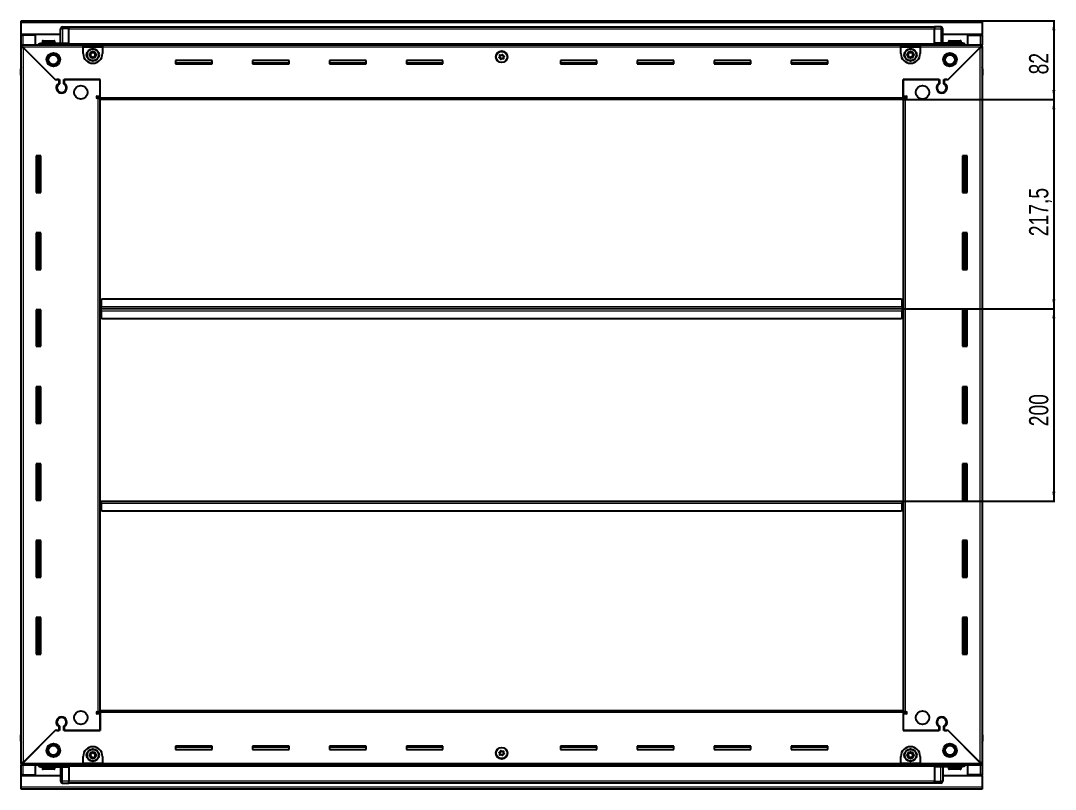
# Model space of a CAD drawing. Header units: millimetres. Extents: x 1415 to 5590, y -988 to 1732.
# Drawn here: x 4515 to 5590, y 777 to 1576 of the extents above; entities that cross this region are included whole.
import ezdxf

# ---------------------------------------------------------------- set-up
doc = ezdxf.new("R2010")
doc.units = ezdxf.units.MM
doc.layers.add('FORMAT', color=7, linetype='Continuous')
doc.styles.add('SLDTEXTSTYLE0', font='TXT', dxfattribs={"width": 0.75})
doc.dimstyles.new('SLDDIMSTYLE0', dxfattribs={"dimtxt": 20, "dimasz": 10, "dimexe": 0, "dimexo": 0.0625, "dimgap": 5, "dimtad": 2, "dimdec": 1, "dimrnd": 1e-09, "dimzin": 12, "dimdsep": 46, "dimtxsty": 'SLDTEXTSTYLE0', "dimsah": 1, "dimcen": 0.09, "dimadec": 0, "dimazin": 3, "dimtfac": 1, "dimtofl": 0, "dimtmove": 0, "dimatfit": 3, "dimfxl": 0, "dimfrac": 2, "dimtolj": 1, "dimtzin": 12, "dimarcsym": 0})

# ---------------------------------------------------------------- blocks, each defined once
blk = doc.blocks.new('_D_6')
at = {"layer": 'FORMAT'}
for p, q in [((5514.1, 1575.8), (5589.6, 1575.8)), ((5588.6, 1575.8), (5588.6, 1493.8)), ((5432.1, 1493.8), (5589.6, 1493.8))]:
    blk.add_line(p, q, dxfattribs=at)
for points in [[(5588.6, 1575.8), (5587.1, 1565.8), (5590.2, 1565.8)], [(5588.6, 1493.8), (5590.2, 1503.8), (5587.1, 1503.8)]]:
    blk.add_solid(points, dxfattribs=at)
at = {"layer": 'FORMAT', "insert": (5562.9, 1520), "char_height": 20, "attachment_point": 1, "rotation": 90, "style": 'SLDTEXTSTYLE0'}
blk.add_mtext('82', dxfattribs=at)
blk = doc.blocks.new('_D_7')
at = {"layer": 'FORMAT'}
for p, q in [((5431.1, 1276.3), (5589.6, 1276.3)), ((5588.6, 1276.3), (5588.6, 1076.3)), ((5431.1, 1076.3), (5589.6, 1076.3))]:
    blk.add_line(p, q, dxfattribs=at)
for points in [[(5588.6, 1276.3), (5587.1, 1266.3), (5590.2, 1266.3)], [(5588.6, 1076.3), (5590.2, 1086.3), (5587.1, 1086.3)]]:
    blk.add_solid(points, dxfattribs=at)
at = {"layer": 'FORMAT', "insert": (5562.9, 1154.2), "char_height": 20, "attachment_point": 1, "rotation": 90, "style": 'SLDTEXTSTYLE0'}
blk.add_mtext('200', dxfattribs=at)
blk = doc.blocks.new('_D_8')
at = {"layer": 'FORMAT'}
for p, q in [((5432.1, 1493.8), (5589.6, 1493.8)), ((5588.6, 1493.8), (5588.6, 1276.3)), ((5431.1, 1276.3), (5589.6, 1276.3))]:
    blk.add_line(p, q, dxfattribs=at)
for points in [[(5588.6, 1493.8), (5587.1, 1483.8), (5590.2, 1483.8)], [(5588.6, 1276.3), (5590.2, 1286.3), (5587.1, 1286.3)]]:
    blk.add_solid(points, dxfattribs=at)
at = {"layer": 'FORMAT', "insert": (5562.9, 1351.8), "char_height": 20, "attachment_point": 1, "rotation": 90, "style": 'SLDTEXTSTYLE0'}
blk.add_mtext('217,5', dxfattribs=at)

msp = doc.modelspace()

# ---------------------------------------------------------------- linework, layer by layer
at = {"color": 7, "linetype": 'Continuous', "lineweight": 25}
for p, q in [((4515.14, 1575.82), (5514.14, 1575.82)), ((4515.14, 1573.72), (4515.14, 1575.82)), ((4515.14, 1561.32), (4515.14, 1573.72)), ((5514.14, 1575.82), (5514.14, 1573.72)), ((5514.14, 1573.72), (5514.14, 1561.32)), ((4556.14, 1561.32), (4515.14, 1561.32)), ((4515.14, 1560.82), (4515.14, 1561.32)), ((4515.14, 1560.82), (4517.24, 1560.82)), ((4515.14, 1550.57), (4515.14, 1560.82)), ((4516.64, 1560.82), (4516.64, 1561.32)), ((4530.14, 1560.82), (4517.24, 1560.82)), ((4530.14, 1550.57), (4530.14, 1560.82)), ((4556.14, 1552.32), (4556.14, 1567.32)), ((4556.82, 1568.82), (4556.82, 1568.82)), ((4558.14, 1569.32), (4564.64, 1569.32)), ((4558.14, 1569.32), (4564.64, 1569.32)), ((4564.64, 1569.32), (4564.64, 1569.32)), ((4564.64, 1569.32), (4564.64, 1569.32)), ((4564.64, 1569.32), (4564.64, 1567.32)), ((5464.64, 1569.17), (4564.64, 1569.17)), ((4564.64, 1552.32), (4564.64, 1567.32)), ((5464.64, 1569.32), (5464.64, 1569.32)), ((5471.14, 1569.32), (5464.64, 1569.32)), ((5471.14, 1569.32), (5464.64, 1569.32)), ((5464.64, 1569.32), (5464.64, 1567.32)), ((5464.64, 1552.32), (5464.64, 1567.32)), ((5473.14, 1567.32), (5473.14, 1567.32)), ((5473.14, 1552.32), (5473.14, 1567.32)), ((5514.14, 1561.32), (5473.14, 1561.32)), ((5499.14, 1550.57), (5499.14, 1560.82)), ((5499.14, 1560.82), (5512.04, 1560.82)), ((5512.04, 1560.82), (5514.14, 1560.82)), ((5512.64, 1560.82), (5512.64, 1561.32)), ((5514.14, 1560.82), (5514.14, 1561.32)), ((5514.14, 1560.82), (5514.14, 1550.57)), ((4515.14, 1549.07), (4515.14, 1550.57)), ((4515.14, 1550.57), (4516.14, 1550.57)), ((4515.14, 1548.57), (4515.14, 1549.07)), ((4515.14, 1549.07), (4516.14, 1549.07)), ((4516.14, 1550.57), (4579.64, 1550.57)), ((4516.14, 1549.07), (4516.14, 1550.57)), ((4535.64, 1552.32), (4564.64, 1552.32)), ((4537.14, 1554.22), (4537.14, 1552.32)), ((4537.94, 1555.02), (4549.34, 1555.02)), ((4550.14, 1552.32), (4550.14, 1554.22)), ((4564.56, 1550.57), (4564.64, 1552.29)), ((4564.64, 1552.32), (4564.64, 1551.82)), ((4564.64, 1551.17), (5464.64, 1551.17)), ((4579.64, 1548.47), (4579.64, 1550.57)), ((4579.64, 1550.57), (4599.64, 1550.57)), ((4579.64, 1549.07), (4599.64, 1549.07)), ((4599.64, 1550.57), (5429.64, 1550.57)), ((4599.64, 1550.57), (4599.64, 1548.47)), ((5429.64, 1548.47), (5429.64, 1550.57)), ((5429.64, 1550.57), (5449.64, 1550.57)), ((5429.64, 1549.07), (5449.64, 1549.07)), ((5449.64, 1550.57), (5449.64, 1548.47)), ((5449.64, 1550.57), (5513.14, 1550.57)), ((5493.64, 1552.32), (5464.64, 1552.32)), ((5464.64, 1552.32), (5464.64, 1551.82)), ((5464.64, 1552.29), (5464.71, 1550.57)), ((5479.14, 1554.22), (5479.14, 1552.32)), ((5479.94, 1555.02), (5491.34, 1555.02)), ((5492.14, 1552.32), (5492.14, 1554.22)), ((5513.14, 1549.07), (5513.14, 1550.57)), ((5513.14, 1550.57), (5514.14, 1550.57)), ((5513.14, 1549.07), (5514.14, 1549.07)), ((5514.14, 1549.07), (5514.14, 1550.57)), ((5514.14, 1549.07), (5514.14, 1548.57)), ((4515.14, 804.07), (4515.14, 1548.57)), ((4516.64, 1548.57), (4515.14, 1548.57)), ((4516.74, 1548.47), (4550.64, 1514.57)), ((4551.34, 1513.87), (4517.24, 1547.97)), ((4579.64, 1541.57), (4579.64, 1548.47)), ((4599.64, 1548.47), (4599.64, 1541.57)), ((5429.64, 1541.57), (5429.64, 1548.47)), ((5449.64, 1548.47), (5449.64, 1541.57)), ((5512.04, 1547.97), (5477.94, 1513.87)), ((5478.64, 1514.57), (5512.54, 1548.47)), ((5512.64, 1548.57), (5514.14, 1548.57)), ((5514.14, 1548.57), (5514.14, 804.07)), ((4713.64, 1534.32), (4675.64, 1534.32)), ((4675.64, 1534.32), (4675.64, 1530.82)), ((4713.64, 1531.57), (4675.64, 1531.57)), ((4675.64, 1530.82), (4713.64, 1530.82)), ((4713.64, 1530.82), (4713.64, 1534.32)), ((4793.64, 1534.32), (4755.64, 1534.32)), ((4755.64, 1534.32), (4755.64, 1530.82)), ((4793.64, 1531.57), (4755.64, 1531.57)), ((4755.64, 1530.82), (4793.64, 1530.82)), ((4793.64, 1530.82), (4793.64, 1534.32)), ((4873.64, 1534.32), (4835.64, 1534.32)), ((4835.64, 1534.32), (4835.64, 1530.82)), ((4873.64, 1531.57), (4835.64, 1531.57)), ((4835.64, 1530.82), (4873.64, 1530.82)), ((4873.64, 1530.82), (4873.64, 1534.32)), ((4953.64, 1534.32), (4915.64, 1534.32)), ((4915.64, 1534.32), (4915.64, 1530.82)), ((4953.64, 1531.57), (4915.64, 1531.57)), ((4915.64, 1530.82), (4953.64, 1530.82)), ((4953.64, 1530.82), (4953.64, 1534.32)), ((5113.64, 1534.32), (5075.64, 1534.32)), ((5075.64, 1534.32), (5075.64, 1530.82)), ((5113.64, 1531.57), (5075.64, 1531.57)), ((5075.64, 1530.82), (5113.64, 1530.82)), ((5113.64, 1530.82), (5113.64, 1534.32)), ((5193.64, 1534.32), (5155.64, 1534.32)), ((5155.64, 1534.32), (5155.64, 1530.82)), ((5193.64, 1531.57), (5155.64, 1531.57)), ((5155.64, 1530.82), (5193.64, 1530.82)), ((5193.64, 1530.82), (5193.64, 1534.32)), ((5273.64, 1534.32), (5235.64, 1534.32)), ((5235.64, 1534.32), (5235.64, 1530.82)), ((5273.64, 1531.57), (5235.64, 1531.57)), ((5235.64, 1530.82), (5273.64, 1530.82)), ((5273.64, 1530.82), (5273.64, 1534.32)), ((5353.64, 1534.32), (5315.64, 1534.32)), ((5315.64, 1534.32), (5315.64, 1530.82)), ((5353.64, 1531.57), (5315.64, 1531.57)), ((5315.64, 1530.82), (5353.64, 1530.82)), ((5353.64, 1530.82), (5353.64, 1534.32)), ((4514.64, 1525.82), (4514.64, 1519.32)), ((4514.64, 1519.32), (4514.64, 1525.82)), ((4514.64, 1519.32), (4514.64, 1519.32)), ((4515.14, 1519.32), (4514.64, 1519.32)), ((4514.79, 1519.32), (4514.79, 833.32)), ((5514.14, 1527.15), (5514.14, 1527.15)), ((5514.14, 1519.32), (5514.64, 1519.32)), ((5514.49, 833.32), (5514.49, 1519.32)), ((5514.64, 1525.82), (5514.64, 1519.32)), ((5514.64, 1519.32), (5514.64, 1525.82)), ((5514.64, 1519.32), (5514.64, 1519.32)), ((5514.64, 1519.32), (5514.64, 1519.32)), ((4550.64, 1514.57), (4554.84, 1514.57)), ((4552.04, 1514.57), (4551.34, 1513.87)), ((4554.14, 1514.57), (4552.04, 1514.57)), ((4554.14, 1514.57), (4554.14, 1510.68)), ((4554.84, 1514.57), (4554.84, 1510.29)), ((4559.44, 1514.57), (4597.14, 1514.57)), ((4559.44, 1510.29), (4559.44, 1514.57)), ((4560.14, 1510.68), (4560.14, 1514.57)), ((4597.14, 1514.57), (4560.14, 1514.57)), ((4597.14, 1497.32), (4597.14, 1514.57)), ((4597.14, 1495.92), (4597.14, 1514.57)), ((5432.14, 1514.57), (5432.14, 1497.32)), ((5469.14, 1514.57), (5432.14, 1514.57)), ((5432.14, 1514.57), (5469.84, 1514.57)), ((5432.14, 1495.92), (5432.14, 1514.57)), ((5469.14, 1514.57), (5469.14, 1510.68)), ((5469.84, 1514.57), (5469.84, 1510.29)), ((5474.44, 1514.57), (5478.64, 1514.57)), ((5474.44, 1510.29), (5474.44, 1514.57)), ((5477.24, 1514.57), (5475.14, 1514.57)), ((5475.14, 1510.68), (5475.14, 1514.57)), ((5477.94, 1513.87), (5477.24, 1514.57)), ((4555.14, 1501.71), (4555.14, 1500.95)), ((4594.29, 1497.32), (4597.14, 1497.32)), ((4595.04, 1495.32), (4594.29, 1495.32)), ((4595.04, 1495.32), (4597.14, 1495.32)), ((4597.14, 1496.32), (4595.14, 1496.32)), ((4595.14, 1496.32), (4595.14, 1495.32)), ((4597.14, 1493.82), (4597.14, 1495.92)), ((5432.14, 1497.32), (5434.99, 1497.32)), ((5434.14, 1496.32), (5432.14, 1496.32)), ((5432.14, 1495.92), (5432.14, 1493.82)), ((5432.14, 1495.32), (5434.24, 1495.32)), ((5434.14, 1495.32), (5434.14, 1496.32)), ((5434.99, 1495.32), (5434.24, 1495.32)), ((5474.14, 1501.71), (5474.14, 1500.95)), ((4597.14, 858.82), (4597.14, 1493.82)), ((5432.14, 1493.82), (4597.14, 1493.82)), ((5432.14, 1493.82), (5432.14, 858.82)), ((4535.64, 1435.32), (4530.64, 1435.32)), ((4530.64, 1435.32), (4530.64, 1397.32)), ((4532.79, 1397.32), (4532.79, 1435.32)), ((4534.58, 1397.32), (4534.58, 1435.32)), ((4534.62, 1397.32), (4534.62, 1435.32)), ((4535.64, 1397.32), (4535.64, 1435.32)), ((5493.64, 1435.32), (5493.64, 1397.32)), ((5498.64, 1435.32), (5493.64, 1435.32)), ((5494.66, 1435.32), (5494.66, 1397.32)), ((5494.7, 1435.32), (5494.7, 1397.32)), ((5496.49, 1435.32), (5496.49, 1397.32)), ((5498.64, 1397.32), (5498.64, 1435.32)), ((4530.64, 1397.32), (4535.64, 1397.32)), ((5493.64, 1397.32), (5498.64, 1397.32)), ((4535.64, 1355.32), (4530.64, 1355.32)), ((4530.64, 1355.32), (4530.64, 1317.32)), ((4532.79, 1317.32), (4532.79, 1355.32)), ((4534.58, 1317.32), (4534.58, 1355.32)), ((4534.62, 1317.32), (4534.62, 1355.32)), ((4535.64, 1317.32), (4535.64, 1355.32)), ((5493.64, 1355.32), (5493.64, 1317.32)), ((5498.64, 1355.32), (5493.64, 1355.32)), ((5494.66, 1355.32), (5494.66, 1317.32)), ((5494.7, 1355.32), (5494.7, 1317.32)), ((5496.49, 1355.32), (5496.49, 1317.32)), ((5498.64, 1317.32), (5498.64, 1355.32)), ((4530.64, 1317.32), (4535.64, 1317.32)), ((5493.64, 1317.32), (5498.64, 1317.32)), ((4599.14, 1286.32), (4598.14, 1285.32)), ((4598.14, 1285.32), (4598.14, 1278.42)), ((5430.14, 1286.32), (4599.14, 1286.32)), ((5431.14, 1285.32), (5430.14, 1286.32)), ((5431.14, 1278.42), (5431.14, 1285.32)), ((4535.64, 1275.32), (4530.64, 1275.32)), ((4530.64, 1275.32), (4530.64, 1237.32)), ((4532.79, 1237.32), (4532.79, 1275.32)), ((4534.58, 1237.32), (4534.58, 1275.32)), ((4534.62, 1237.32), (4534.62, 1275.32)), ((4535.64, 1237.32), (4535.64, 1275.32)), ((4597.89, 1276.32), (4597.14, 1276.32)), ((4598.14, 1279.17), (4597.89, 1279.17)), ((4597.89, 1279.17), (4597.89, 1276.32)), ((4597.89, 1276.32), (4597.89, 1273.47)), ((4597.89, 1273.47), (4598.14, 1273.47)), ((4598.14, 1276.32), (4598.14, 1278.42)), ((5431.14, 1276.32), (4598.14, 1276.32)), ((4598.14, 1274.22), (4598.14, 1276.32)), ((4598.14, 1274.22), (4598.14, 1267.32)), ((5431.39, 1279.17), (5431.14, 1279.17)), ((5431.14, 1278.42), (5431.14, 1276.32)), ((5431.14, 1276.32), (5431.14, 1274.22)), ((5431.14, 1267.32), (5431.14, 1274.22)), ((5431.14, 1273.47), (5431.39, 1273.47)), ((5431.39, 1276.32), (5431.39, 1279.17)), ((5432.14, 1276.32), (5431.39, 1276.32)), ((5431.39, 1273.47), (5431.39, 1276.32)), ((5493.64, 1275.32), (5493.64, 1237.32)), ((5498.64, 1275.32), (5493.64, 1275.32)), ((5494.66, 1275.32), (5494.66, 1237.32)), ((5494.7, 1275.32), (5494.7, 1237.32)), ((5496.49, 1275.32), (5496.49, 1237.32)), ((5498.64, 1237.32), (5498.64, 1275.32)), ((4598.14, 1267.32), (4599.14, 1266.32)), ((4599.14, 1266.32), (5430.14, 1266.32)), ((5430.14, 1266.32), (5431.14, 1267.32)), ((4530.64, 1237.32), (4535.64, 1237.32)), ((5493.64, 1237.32), (5498.64, 1237.32)), ((4535.64, 1195.32), (4530.64, 1195.32)), ((4530.64, 1195.32), (4530.64, 1157.32)), ((4532.79, 1157.32), (4532.79, 1195.32)), ((4534.58, 1157.32), (4534.58, 1195.32)), ((4534.62, 1157.32), (4534.62, 1195.32)), ((4535.64, 1157.32), (4535.64, 1195.32)), ((5493.64, 1195.32), (5493.64, 1157.32)), ((5498.64, 1195.32), (5493.64, 1195.32)), ((5494.66, 1195.32), (5494.66, 1157.32)), ((5494.7, 1195.32), (5494.7, 1157.32)), ((5496.49, 1195.32), (5496.49, 1157.32)), ((5498.64, 1157.32), (5498.64, 1195.32)), ((4530.64, 1157.32), (4535.64, 1157.32)), ((5493.64, 1157.32), (5498.64, 1157.32)), ((4535.64, 1115.32), (4530.64, 1115.32)), ((4530.64, 1115.32), (4530.64, 1077.32)), ((4532.79, 1077.32), (4532.79, 1115.32)), ((4534.58, 1077.32), (4534.58, 1115.32)), ((4534.62, 1077.32), (4534.62, 1115.32)), ((4535.64, 1077.32), (4535.64, 1115.32)), ((5493.64, 1115.32), (5493.64, 1077.32)), ((5498.64, 1115.32), (5493.64, 1115.32)), ((5494.66, 1115.32), (5494.66, 1077.32)), ((5494.7, 1115.32), (5494.7, 1077.32)), ((5496.49, 1115.32), (5496.49, 1077.32)), ((5498.64, 1077.32), (5498.64, 1115.32)), ((4530.64, 1077.32), (4535.64, 1077.32)), ((4597.14, 1076.32), (4597.89, 1076.32)), ((4597.89, 1076.32), (4597.89, 1073.47)), ((4598.14, 1074.22), (4598.14, 1076.32)), ((4598.14, 1076.32), (5431.14, 1076.32)), ((5431.14, 1076.32), (5431.14, 1074.22)), ((5431.39, 1073.47), (5431.39, 1076.32)), ((5431.39, 1076.32), (5432.14, 1076.32)), ((5493.64, 1077.32), (5498.64, 1077.32)), ((4597.89, 1073.47), (4598.14, 1073.47)), ((4598.14, 1074.22), (4598.14, 1067.32)), ((4598.14, 1067.32), (4599.14, 1066.32)), ((4599.14, 1066.32), (5430.14, 1066.32)), ((5430.14, 1066.32), (5431.14, 1067.32)), ((5431.14, 1067.32), (5431.14, 1074.22)), ((5431.14, 1073.47), (5431.39, 1073.47)), ((4535.64, 1035.32), (4530.64, 1035.32)), ((4530.64, 1035.32), (4530.64, 997.32)), ((4532.79, 997.32), (4532.79, 1035.32)), ((4534.58, 997.32), (4534.58, 1035.32)), ((4534.62, 997.32), (4534.62, 1035.32)), ((4535.64, 997.32), (4535.64, 1035.32)), ((5493.64, 1035.32), (5493.64, 997.32)), ((5498.64, 1035.32), (5493.64, 1035.32)), ((5494.66, 1035.32), (5494.66, 997.32)), ((5494.7, 1035.32), (5494.7, 997.32)), ((5496.49, 1035.32), (5496.49, 997.32)), ((5498.64, 997.32), (5498.64, 1035.32)), ((4530.64, 997.32), (4535.64, 997.32)), ((5493.64, 997.32), (5498.64, 997.32)), ((4535.64, 955.32), (4530.64, 955.32)), ((4530.64, 955.32), (4530.64, 917.32)), ((4532.79, 917.32), (4532.79, 955.32)), ((4534.58, 917.32), (4534.58, 955.32)), ((4534.62, 917.32), (4534.62, 955.32)), ((4535.64, 917.32), (4535.64, 955.32)), ((5493.64, 955.32), (5493.64, 917.32)), ((5498.64, 955.32), (5493.64, 955.32)), ((5494.66, 955.32), (5494.66, 917.32)), ((5494.7, 955.32), (5494.7, 917.32)), ((5496.49, 955.32), (5496.49, 917.32)), ((5498.64, 917.32), (5498.64, 955.32)), ((4530.64, 917.32), (4535.64, 917.32)), ((5493.64, 917.32), (5498.64, 917.32)), ((4555.14, 851.7), (4555.14, 850.94)), ((4594.29, 857.32), (4595.04, 857.32)), ((4597.14, 855.32), (4594.29, 855.32)), ((4597.14, 857.32), (4595.04, 857.32)), ((4595.14, 857.32), (4595.14, 856.32)), ((4595.14, 856.32), (4597.14, 856.32)), ((4597.14, 856.72), (4597.14, 858.82)), ((4597.14, 858.82), (5432.14, 858.82)), ((4597.14, 856.72), (4597.14, 838.07)), ((4597.14, 838.07), (4597.14, 855.32)), ((5432.14, 858.82), (5432.14, 856.72)), ((5434.24, 857.32), (5432.14, 857.32)), ((5432.14, 856.72), (5432.14, 838.07)), ((5432.14, 856.32), (5434.14, 856.32)), ((5432.14, 855.32), (5432.14, 838.07)), ((5434.99, 855.32), (5432.14, 855.32)), ((5434.14, 856.32), (5434.14, 857.32)), ((5434.24, 857.32), (5434.99, 857.32)), ((5474.14, 851.7), (5474.14, 850.94)), ((4554.14, 841.96), (4554.14, 838.07)), ((4554.84, 842.36), (4554.84, 838.07)), ((4559.44, 838.07), (4559.44, 842.36)), ((4560.14, 838.07), (4560.14, 841.96)), ((5469.14, 841.96), (5469.14, 838.07)), ((5469.84, 842.36), (5469.84, 838.07)), ((5474.44, 838.07), (5474.44, 842.36)), ((5475.14, 838.07), (5475.14, 841.96)), ((4514.64, 826.82), (4514.64, 833.32)), ((4514.64, 833.32), (4514.64, 833.32)), ((4514.64, 833.32), (4514.64, 833.32)), ((4514.64, 833.32), (4514.64, 826.82)), ((4515.14, 833.32), (4514.64, 833.32)), ((4550.64, 838.07), (4516.74, 804.17)), ((4517.24, 804.67), (4551.34, 838.77)), ((4554.84, 838.07), (4550.64, 838.07)), ((4551.34, 838.77), (4552.04, 838.07)), ((4552.04, 838.07), (4554.14, 838.07)), ((4597.14, 838.07), (4559.44, 838.07)), ((4560.14, 838.07), (4597.14, 838.07)), ((5432.14, 838.07), (5469.14, 838.07)), ((5469.84, 838.07), (5432.14, 838.07)), ((5478.64, 838.07), (5474.44, 838.07)), ((5475.14, 838.07), (5477.24, 838.07)), ((5477.24, 838.07), (5477.94, 838.77)), ((5477.94, 838.77), (5512.04, 804.67)), ((5512.54, 804.17), (5478.64, 838.07)), ((5514.14, 833.32), (5514.64, 833.32)), ((5514.64, 833.32), (5514.64, 833.32)), ((5514.64, 826.82), (5514.64, 833.32)), ((5514.64, 833.32), (5514.64, 826.82)), ((4515.14, 825.5), (4515.14, 825.5)), ((4713.64, 821.82), (4675.64, 821.82)), ((4675.64, 821.82), (4675.64, 818.32)), ((4675.64, 821.07), (4713.64, 821.07)), ((4675.64, 818.32), (4713.64, 818.32)), ((4713.64, 818.32), (4713.64, 821.82)), ((4793.64, 821.82), (4755.64, 821.82)), ((4755.64, 821.82), (4755.64, 818.32)), ((4755.64, 821.07), (4793.64, 821.07)), ((4755.64, 818.32), (4793.64, 818.32)), ((4793.64, 818.32), (4793.64, 821.82)), ((4873.64, 821.82), (4835.64, 821.82)), ((4835.64, 821.82), (4835.64, 818.32)), ((4835.64, 821.07), (4873.64, 821.07)), ((4835.64, 818.32), (4873.64, 818.32)), ((4873.64, 818.32), (4873.64, 821.82)), ((4953.64, 821.82), (4915.64, 821.82)), ((4915.64, 821.82), (4915.64, 818.32)), ((4915.64, 821.07), (4953.64, 821.07)), ((4915.64, 818.32), (4953.64, 818.32)), ((4953.64, 818.32), (4953.64, 821.82)), ((5113.64, 821.82), (5075.64, 821.82)), ((5075.64, 821.82), (5075.64, 818.32)), ((5075.64, 821.07), (5113.64, 821.07)), ((5075.64, 818.32), (5113.64, 818.32)), ((5113.64, 818.32), (5113.64, 821.82)), ((5193.64, 821.82), (5155.64, 821.82)), ((5155.64, 821.82), (5155.64, 818.32)), ((5155.64, 821.07), (5193.64, 821.07)), ((5155.64, 818.32), (5193.64, 818.32)), ((5193.64, 818.32), (5193.64, 821.82)), ((5273.64, 821.82), (5235.64, 821.82)), ((5235.64, 821.82), (5235.64, 818.32)), ((5235.64, 821.07), (5273.64, 821.07)), ((5235.64, 818.32), (5273.64, 818.32)), ((5273.64, 818.32), (5273.64, 821.82)), ((5353.64, 821.82), (5315.64, 821.82)), ((5315.64, 821.82), (5315.64, 818.32)), ((5315.64, 821.07), (5353.64, 821.07)), ((5315.64, 818.32), (5353.64, 818.32)), ((5353.64, 818.32), (5353.64, 821.82)), ((4579.64, 804.17), (4579.64, 811.07)), ((4599.64, 811.07), (4599.64, 804.17)), ((5429.64, 804.17), (5429.64, 811.07)), ((5449.64, 811.07), (5449.64, 804.17)), ((4515.14, 803.57), (4515.14, 804.07)), ((4516.64, 804.07), (4515.14, 804.07)), ((4515.14, 803.57), (4515.14, 802.07)), ((4516.14, 803.57), (4515.14, 803.57)), ((4515.14, 791.82), (4515.14, 802.07)), ((4516.14, 802.07), (4515.14, 802.07)), ((4516.14, 803.57), (4516.14, 802.07)), ((4579.64, 802.07), (4516.14, 802.07)), ((4530.14, 791.82), (4530.14, 802.07)), ((4535.64, 800.32), (4564.64, 800.32)), ((4537.14, 800.32), (4537.14, 798.42)), ((4541.71, 797.62), (4537.94, 797.62)), ((4549.34, 797.62), (4541.71, 797.62)), ((4550.14, 798.42), (4550.14, 800.32)), ((4556.14, 800.32), (4556.14, 785.32)), ((4564.64, 800.36), (4564.56, 802.07)), ((5464.64, 801.47), (4564.64, 801.47)), ((4564.64, 800.32), (4564.64, 800.82)), ((4564.64, 800.32), (4564.64, 785.32)), ((4579.64, 802.07), (4579.64, 804.17)), ((4599.64, 803.57), (4579.64, 803.57)), ((4599.64, 802.07), (4579.64, 802.07)), ((4599.64, 804.17), (4599.64, 802.07)), ((5429.64, 802.07), (4599.64, 802.07)), ((5429.64, 802.07), (5429.64, 804.17)), ((5449.64, 803.57), (5429.64, 803.57)), ((5449.64, 802.07), (5429.64, 802.07)), ((5449.64, 804.17), (5449.64, 802.07)), ((5513.14, 802.07), (5449.64, 802.07)), ((5464.71, 802.07), (5464.64, 800.36)), ((5464.64, 800.32), (5464.64, 800.82)), ((5493.64, 800.32), (5464.64, 800.32)), ((5464.64, 800.32), (5464.64, 785.32)), ((5473.14, 800.32), (5473.14, 785.32)), ((5479.14, 800.32), (5479.14, 798.42)), ((5486.93, 797.62), (5479.94, 797.62)), ((5491.34, 797.62), (5486.93, 797.62)), ((5492.14, 798.42), (5492.14, 800.32)), ((5499.14, 791.82), (5499.14, 802.07)), ((5512.64, 804.07), (5514.14, 804.07)), ((5513.14, 803.57), (5513.14, 802.07)), ((5514.14, 803.57), (5513.14, 803.57)), ((5514.14, 802.07), (5513.14, 802.07)), ((5514.14, 804.07), (5514.14, 803.57)), ((5514.14, 803.57), (5514.14, 802.07)), ((5514.14, 802.07), (5514.14, 791.82)), ((4517.24, 791.82), (4515.14, 791.82)), ((4515.14, 791.32), (4515.14, 791.82)), ((4515.14, 791.32), (4556.14, 791.32)), ((4515.14, 778.92), (4515.14, 791.32)), ((4516.64, 791.32), (4516.64, 791.82)), ((4517.24, 791.82), (4530.14, 791.82)), ((4556.14, 785.32), (4556.14, 785.32)), ((4564.64, 783.32), (4564.64, 785.32)), ((5464.64, 783.32), (5464.64, 785.32)), ((5473.14, 791.32), (5514.14, 791.32)), ((5512.04, 791.82), (5499.14, 791.82)), ((5514.14, 791.82), (5512.04, 791.82)), ((5512.64, 791.32), (5512.64, 791.82)), ((5514.14, 791.32), (5514.14, 791.82)), ((5514.14, 791.32), (5514.14, 778.92)), ((4515.14, 776.82), (4515.14, 778.92)), ((5514.14, 776.82), (4515.14, 776.82)), ((4558.14, 783.32), (4564.64, 783.32)), ((4558.14, 783.32), (4564.64, 783.32)), ((4564.64, 783.47), (5464.64, 783.47)), ((4564.64, 783.32), (4564.64, 783.32)), ((5464.64, 783.32), (5464.64, 783.32)), ((5471.14, 783.32), (5464.64, 783.32)), ((5464.64, 783.32), (5464.64, 783.32)), ((5471.14, 783.32), (5464.64, 783.32)), ((5472.46, 783.82), (5472.46, 783.82)), ((5514.14, 778.92), (5514.14, 776.82))]:
    msp.add_line(p, q, dxfattribs=at)
at = {"color": 8, "linetype": 'Continuous', "lineweight": 18}
for p, q in [((5514.14, 1573.72), (4515.14, 1573.72)), ((4517.24, 1560.82), (4517.24, 1561.32)), ((4517.24, 1550.57), (4517.24, 1560.82)), ((4556.14, 1567.32), (4558.14, 1567.32)), ((4558.14, 1569.32), (4558.14, 1567.32)), ((4558.14, 1567.32), (4558.14, 1552.32)), ((4564.64, 1567.32), (4558.14, 1567.32)), ((5464.64, 1567.17), (4564.64, 1567.17)), ((5464.64, 1567.32), (5471.14, 1567.32)), ((5471.14, 1569.32), (5471.14, 1567.32)), ((5473.14, 1567.32), (5471.14, 1567.32)), ((5471.14, 1567.32), (5471.14, 1552.32)), ((5512.04, 1561.32), (5512.04, 1560.82)), ((5512.04, 1560.82), (5512.04, 1550.57)), ((4537.14, 1554.22), (4550.14, 1554.22)), ((5464.64, 1551.82), (4564.64, 1551.82)), ((5464.64, 1550.59), (4564.64, 1550.59)), ((5479.14, 1554.22), (5492.14, 1554.22)), ((4579.64, 1548.47), (4516.74, 1548.47)), ((4517.24, 1547.97), (4517.24, 804.67)), ((4579.64, 1548.47), (4599.64, 1548.47)), ((5429.64, 1548.47), (4599.64, 1548.47)), ((5429.64, 1548.47), (5449.64, 1548.47)), ((5512.54, 1548.47), (5449.64, 1548.47)), ((5512.04, 804.67), (5512.04, 1547.97)), ((4515.14, 1525.82), (4514.64, 1525.82)), ((5514.14, 1525.82), (5514.64, 1525.82)), ((4595.04, 857.32), (4595.04, 1495.32)), ((4597.14, 1495.92), (5432.14, 1495.92)), ((5434.24, 1495.32), (5434.24, 857.32)), ((4532.14, 1435.32), (4532.14, 1397.32)), ((4533.37, 1435.32), (4533.37, 1397.32)), ((5495.9, 1397.32), (5495.9, 1435.32)), ((5497.14, 1397.32), (5497.14, 1435.32)), ((4532.14, 1355.32), (4532.14, 1317.32)), ((4533.37, 1355.32), (4533.37, 1317.32)), ((5495.9, 1317.32), (5495.9, 1355.32)), ((5497.14, 1317.32), (5497.14, 1355.32)), ((4532.14, 1275.32), (4532.14, 1237.32)), ((4533.37, 1275.32), (4533.37, 1237.32)), ((5431.14, 1278.42), (4598.14, 1278.42)), ((4598.14, 1274.22), (5431.14, 1274.22)), ((5495.9, 1237.32), (5495.9, 1275.32)), ((5497.14, 1237.32), (5497.14, 1275.32)), ((4532.14, 1195.32), (4532.14, 1157.32)), ((4533.37, 1195.32), (4533.37, 1157.32)), ((5495.9, 1157.32), (5495.9, 1195.32)), ((5497.14, 1157.32), (5497.14, 1195.32)), ((4532.14, 1115.32), (4532.14, 1077.32)), ((4533.37, 1115.32), (4533.37, 1077.32)), ((5495.9, 1077.32), (5495.9, 1115.32)), ((5497.14, 1077.32), (5497.14, 1115.32)), ((4598.14, 1074.22), (5431.14, 1074.22)), ((4532.14, 1035.32), (4532.14, 997.32)), ((4533.37, 1035.32), (4533.37, 997.32)), ((5495.9, 997.32), (5495.9, 1035.32)), ((5497.14, 997.32), (5497.14, 1035.32)), ((4532.14, 955.32), (4532.14, 917.32)), ((4533.37, 955.32), (4533.37, 917.32)), ((5495.9, 917.32), (5495.9, 955.32)), ((5497.14, 917.32), (5497.14, 955.32)), ((5432.14, 856.72), (4597.14, 856.72)), ((4515.14, 826.82), (4514.64, 826.82)), ((5514.14, 826.82), (5514.64, 826.82)), ((4516.74, 804.17), (4579.64, 804.17)), ((4517.24, 791.82), (4517.24, 802.07)), ((4541.44, 798.42), (4537.14, 798.42)), ((4550.14, 798.42), (4541.44, 798.42)), ((4558.14, 785.32), (4558.14, 800.32)), ((4564.64, 802.06), (5464.64, 802.06)), ((4564.64, 800.82), (5464.64, 800.82)), ((4599.64, 804.17), (4579.64, 804.17)), ((4599.64, 804.17), (5429.64, 804.17)), ((5449.64, 804.17), (5429.64, 804.17)), ((5449.64, 804.17), (5512.54, 804.17)), ((5471.14, 785.32), (5471.14, 800.32)), ((5487.11, 798.42), (5479.14, 798.42)), ((5492.14, 798.42), (5487.11, 798.42)), ((5512.04, 802.07), (5512.04, 791.82)), ((4517.24, 791.32), (4517.24, 791.82)), ((4556.14, 785.32), (4558.14, 785.32)), ((4558.14, 783.32), (4558.14, 785.32)), ((4564.64, 785.32), (4558.14, 785.32)), ((4564.64, 785.47), (5464.64, 785.47)), ((5464.64, 785.32), (5471.14, 785.32)), ((5473.14, 785.32), (5471.14, 785.32)), ((5471.14, 783.32), (5471.14, 785.32)), ((5512.04, 791.82), (5512.04, 791.32)), ((5514.14, 778.92), (4515.14, 778.92))]:
    msp.add_line(p, q, dxfattribs=at)
at = {"color": 7, "linetype": 'Continuous', "lineweight": 25}
for centre, radius in [((4548.64, 1535.32), 7), ((4548.64, 1535.32), 6.03), ((4548.64, 1535.32), 5.1), ((4589.64, 1540.32), 6.5), ((4589.64, 1540.32), 3.46), ((5014.64, 1538.32), 6), ((5014.64, 1538.17), 5.79), ((5014.64, 1538.17), 1.85), ((5439.64, 1540.32), 6.5), ((5439.64, 1540.32), 3.46), ((5480.64, 1535.32), 7), ((5480.64, 1535.32), 6.03), ((5480.64, 1535.32), 5.1), ((4577.14, 1501.32), 7), ((5452.14, 1501.32), 7), ((4577.14, 851.32), 7), ((5452.14, 851.32), 7), ((4548.64, 817.32), 7), ((4548.64, 817.32), 6.03), ((4548.64, 817.32), 5.1), ((4589.64, 812.32), 6.5), ((5014.64, 814.32), 6), ((5014.64, 814.47), 5.78), ((5439.64, 812.32), 6.5), ((5480.64, 817.32), 7), ((5480.64, 817.32), 6.03), ((5480.64, 817.32), 5.1), ((4589.64, 812.32), 3.46), ((5014.64, 814.47), 1.85), ((5439.64, 812.32), 3.46)]:
    msp.add_circle(centre, radius, dxfattribs=at)
at = {"color": 8, "linetype": 'Continuous', "lineweight": 18}
for centre in [(4589.64, 1540.32), (5439.64, 1540.32), (4589.64, 812.32), (5439.64, 812.32)]:
    msp.add_circle(centre, 5.7, dxfattribs=at)
at = {"color": 7, "linetype": 'Continuous', "lineweight": 25}
for centre, radius, start, end in [((4558.14, 1567.32), 2, 90, 180), ((5471.14, 1567.32), 2, 0, 90), ((5471.14, 1567.32), 2, 0, 90), ((4537.94, 1554.22), 0.8, 90, 180), ((4549.34, 1554.22), 0.8, 0, 90), ((4555.94, 1552.52), 0.2, 270, 0), ((5473.34, 1552.52), 0.2, 180, 270), ((5479.94, 1554.22), 0.8, 90, 180), ((5491.34, 1554.22), 0.8, 0, 90), ((4589.64, 1541.57), 10, 180, 270), ((4589.64, 1540.32), 2.5, 134.01559, 194.01559), ((4589.64, 1540.32), 2.5, 194.01559, 254.01559), ((4589.64, 1540.32), 2.5, 74.01559, 134.01559), ((4589.64, 1540.32), 2.5, 254.01559, 314.01559), ((4589.64, 1541.57), 10, 270, 0), ((4589.64, 1540.32), 2.5, 14.01559, 74.01559), ((4589.64, 1540.32), 2.5, 314.01559, 14.01559), ((5439.64, 1541.57), 10, 180, 270), ((5439.64, 1540.32), 2.5, 160.11158, 220.11158), ((5439.64, 1540.32), 2.5, 100.11158, 160.11158), ((5439.64, 1540.32), 2.5, 220.11158, 280.11158), ((5439.64, 1540.32), 2.5, 40.11158, 100.11158), ((5439.64, 1541.57), 10, 270, 0), ((5439.64, 1540.32), 2.5, 280.11158, 340.11158), ((5439.64, 1540.32), 2.5, 340.11158, 40.11158), ((4516.64, 1525.82), 2, 138.59038, 180), ((5512.64, 1525.82), 2, 33.78451, 41.40962), ((5512.64, 1525.82), 2, 0, 41.40962), ((5512.64, 1525.82), 2, 0, 19.56674), ((4557.14, 1506.07), 5.5, 123.05573, 56.94427), ((4557.14, 1506.07), 4.8, 118.63099, 61.36901), ((5472.14, 1506.07), 5.5, 123.05573, 56.94427), ((5472.14, 1506.07), 4.8, 118.63099, 61.36901), ((4594.29, 1496.32), 1, 90, 270), ((5434.99, 1496.32), 1, 270, 90), ((4557.14, 846.57), 5.5, 303.05573, 236.94427), ((4557.14, 846.57), 4.8, 298.63099, 241.36901), ((4594.29, 856.32), 1, 90, 270), ((5434.99, 856.32), 1, 270, 90), ((5472.14, 846.57), 5.5, 303.05573, 236.94427), ((5472.14, 846.57), 4.8, 298.63099, 241.36901), ((4516.64, 826.82), 2, 180, 221.39416), ((4589.64, 811.07), 10, 90, 180), ((4589.64, 811.07), 10, 0, 90), ((5439.64, 811.07), 10, 90, 180), ((5439.64, 811.07), 10, 0, 90), ((5512.64, 826.82), 2, 318.59038, 0), ((4589.64, 812.32), 2.5, 127.47401, 187.47401), ((4589.64, 812.32), 2.5, 187.47401, 247.47401), ((4589.64, 812.32), 2.5, 67.47401, 127.47401), ((4589.64, 812.32), 2.5, 247.47401, 307.47401), ((4589.64, 812.32), 2.5, 7.47401, 67.47401), ((4589.64, 812.32), 2.5, 307.47401, 7.47401), ((5439.64, 812.32), 2.5, 147.04236, 207.04236), ((5439.64, 812.32), 2.5, 207.04236, 267.04236), ((5439.64, 812.32), 2.5, 87.04236, 147.04236), ((5439.64, 812.32), 2.5, 267.04236, 327.04236), ((5439.64, 812.32), 2.5, 27.04236, 87.04236), ((5439.64, 812.32), 2.5, 327.04236, 27.04236), ((4537.94, 798.42), 0.8, 180, 270), ((4549.34, 798.42), 0.8, 270, 0), ((4555.94, 800.12), 0.2, 0, 90), ((5473.34, 800.12), 0.2, 90, 180), ((5479.94, 798.42), 0.8, 180, 270), ((5491.34, 798.42), 0.8, 270, 0), ((4558.14, 785.32), 2, 180, 270), ((5471.14, 785.32), 2, 270, 0)]:
    msp.add_arc(centre, radius, start, end, dxfattribs=at)
for points, knots in [([(4516.74, 1548.47), (4516.69, 1548.73), (4516.6, 1549.22), (4516.47, 1549.86), (4516.34, 1550.33), (4516.23, 1550.55), (4516.16, 1550.57), (4516.14, 1550.57)], [0, 0, 0, 0, 0.2302553, 0.4485219, 0.6667858, 0.8850496, 1, 1, 1, 1]), ([(4532.42, 1550.57), (4532.54, 1550.77), (4532.93, 1551.42), (4534.09, 1552.13), (4535.12, 1552.26), (4535.64, 1552.32)], [0, 0, 0, 0, 0.1822499, 0.5911249, 1, 1, 1, 1]), ([(4564.64, 1552.32), (4564.64, 1552.29), (4564.64, 1552.21), (4564.64, 1551.59), (4564.64, 1551.03), (4564.64, 1550.66), (4564.64, 1550.65)], [0, 0, 0, 0, 0.3302662, 0.6605324, 0.9907986, 1, 1, 1, 1]), ([(5464.64, 1552.32), (5464.64, 1552.29), (5464.64, 1552.21), (5464.64, 1551.59), (5464.64, 1551.03), (5464.64, 1550.66), (5464.64, 1550.65)], [0, 0, 0, 0, 0.3302662, 0.6605324, 0.9907986, 1, 1, 1, 1]), ([(5496.85, 1550.57), (5496.73, 1550.77), (5496.35, 1551.42), (5495.19, 1552.13), (5494.16, 1552.26), (5493.64, 1552.32)], [0, 0, 0, 0, 0.1822499, 0.5911249, 1, 1, 1, 1]), ([(5513.14, 1550.57), (5513.09, 1550.55), (5513, 1550.49), (5512.87, 1550.1), (5512.74, 1549.54), (5512.63, 1548.96), (5512.56, 1548.6), (5512.54, 1548.47)], [0, 0, 0, 0, 0.2302553, 0.4485219, 0.6667858, 0.8850496, 1, 1, 1, 1]), ([(4515.14, 1548.57), (4515.17, 1548.53), (4515.22, 1548.44), (4515.61, 1548.3), (4516.17, 1548.17), (4516.75, 1548.06), (4517.11, 1548), (4517.24, 1547.97)], [0, 0, 0, 0, 0.23025534, 0.4485219, 0.6667858, 0.88504963, 1, 1, 1, 1]), ([(4586.86, 1541.12), (4587.23, 1541.48), (4587.93, 1542.15), (4588.62, 1542.81), (4588.94, 1543.12)], [0, 0, 0, 0, 0.5346859, 1, 1, 1, 1]), ([(4587.56, 1538.32), (4587.48, 1538.65), (4587.28, 1539.45), (4587.04, 1540.42), (4586.89, 1541), (4586.86, 1541.12)], [0, 0, 0, 0, 0.3629006, 0.8668753, 1, 1, 1, 1]), ([(4590.34, 1537.52), (4589.84, 1537.66), (4588.91, 1537.93), (4587.99, 1538.19), (4587.56, 1538.32)], [0, 0, 0, 0, 0.5346859, 1, 1, 1, 1]), ([(4588.94, 1543.12), (4589.44, 1542.98), (4590.36, 1542.72), (4591.29, 1542.45), (4591.71, 1542.33)], [0, 0, 0, 0, 0.5346859, 1, 1, 1, 1]), ([(4592.41, 1539.53), (4592.04, 1539.17), (4591.35, 1538.5), (4590.66, 1537.83), (4590.34, 1537.52)], [0, 0, 0, 0, 0.53468586, 1, 1, 1, 1]), ([(4591.71, 1542.33), (4591.75, 1542.21), (4591.89, 1541.63), (4592.13, 1540.66), (4592.33, 1539.86), (4592.41, 1539.53)], [0, 0, 0, 0, 0.1331247, 0.6370994, 1, 1, 1, 1]), ([(5012.75, 1540.24), (5012.75, 1540.23), (5012.73, 1540.21), (5012.72, 1540.15), (5012.73, 1540.01), (5012.83, 1539.64), (5012.97, 1539.11), (5012.8, 1538.5), (5012.44, 1538.13), (5012.14, 1537.88), (5011.96, 1537.72), (5011.91, 1537.64), (5011.9, 1537.6), (5011.9, 1537.57), (5011.92, 1537.54), (5011.97, 1537.49), (5012.22, 1537.39), (5012.69, 1537.29), (5013.33, 1536.98), (5013.58, 1536.31), (5013.64, 1535.84), (5013.71, 1535.58), (5013.75, 1535.53), (5013.78, 1535.51), (5013.81, 1535.5), (5013.84, 1535.51), (5013.88, 1535.52), (5013.95, 1535.57), (5014.12, 1535.72), (5014.39, 1535.99), (5014.79, 1536.31), (5015.42, 1536.42), (5015.93, 1536.23), (5016.29, 1536.1), (5016.44, 1536.07), (5016.5, 1536.09), (5016.53, 1536.1), (5016.55, 1536.13), (5016.56, 1536.19), (5016.55, 1536.34), (5016.45, 1536.71), (5016.31, 1537.23), (5016.48, 1537.84), (5016.84, 1538.21), (5017.14, 1538.46), (5017.31, 1538.63), (5017.37, 1538.71), (5017.38, 1538.75), (5017.37, 1538.78), (5017.36, 1538.81), (5017.3, 1538.85), (5017.05, 1538.95), (5016.59, 1539.06), (5015.95, 1539.37), (5015.7, 1540.03), (5015.64, 1540.51), (5015.57, 1540.76), (5015.53, 1540.82), (5015.5, 1540.84), (5015.47, 1540.85), (5015.43, 1540.84), (5015.39, 1540.82), (5015.32, 1540.78), (5015.16, 1540.63), (5014.89, 1540.36), (5014.48, 1540.04), (5013.86, 1539.93), (5013.35, 1540.11), (5012.98, 1540.25), (5012.84, 1540.27), (5012.78, 1540.26), (5012.76, 1540.25), (5012.75, 1540.24)], [0, 0, 0, 0, 0.0020087, 0.00442, 0.0093647, 0.0255282, 0.0677053, 0.0957862, 0.1246456, 0.1503415, 0.1605194, 0.1633943, 0.1656965, 0.1672448, 0.1688741, 0.1707699, 0.1786058, 0.2119941, 0.2499945, 0.2879948, 0.3213831, 0.329219, 0.3311148, 0.3327441, 0.3342924, 0.3362166, 0.3385353, 0.3413178, 0.349662, 0.3753578, 0.4042173, 0.4322982, 0.4744753, 0.4906388, 0.4966691, 0.49844, 0.5, 0.5020087, 0.50442, 0.5093647, 0.5255282, 0.5677053, 0.5957862, 0.6246456, 0.6503415, 0.6605194, 0.6633943, 0.6656965, 0.6672448, 0.6688741, 0.6707699, 0.6786058, 0.7119941, 0.7499945, 0.7879948, 0.8213831, 0.829219, 0.8311148, 0.8327441, 0.8342924, 0.8362166, 0.8385353, 0.8413178, 0.849662, 0.8753578, 0.9042173, 0.9322982, 0.9744753, 0.9906388, 0.9966691, 0.99844, 1, 1, 1, 1]), ([(5436.8, 1539.82), (5436.84, 1539.93), (5437.04, 1540.5), (5437.38, 1541.43), (5437.66, 1542.21), (5437.78, 1542.53)], [0, 0, 0, 0, 0.1331247, 0.6370994, 1, 1, 1, 1]), ([(5438.66, 1537.61), (5438.32, 1538), (5437.7, 1538.74), (5437.08, 1539.48), (5436.8, 1539.82)], [0, 0, 0, 0, 0.5346859, 1, 1, 1, 1]), ([(5437.78, 1542.53), (5438.29, 1542.62), (5439.24, 1542.79), (5440.18, 1542.96), (5440.62, 1543.04)], [0, 0, 0, 0, 0.5346859, 1, 1, 1, 1]), ([(5441.5, 1538.12), (5440.99, 1538.03), (5440.04, 1537.86), (5439.1, 1537.69), (5438.66, 1537.61)], [0, 0, 0, 0, 0.5346859, 1, 1, 1, 1]), ([(5440.62, 1543.04), (5440.95, 1542.64), (5441.57, 1541.91), (5442.19, 1541.17), (5442.48, 1540.83)], [0, 0, 0, 0, 0.5346859, 1, 1, 1, 1]), ([(5442.48, 1540.83), (5442.36, 1540.51), (5442.08, 1539.73), (5441.74, 1538.8), (5441.54, 1538.23), (5441.5, 1538.12)], [0, 0, 0, 0, 0.3629006, 0.8668753, 1, 1, 1, 1]), ([(5512.04, 1547.97), (5512.29, 1548.02), (5512.79, 1548.11), (5513.43, 1548.24), (5513.89, 1548.37), (5514.11, 1548.48), (5514.13, 1548.55), (5514.14, 1548.57)], [0, 0, 0, 0, 0.2302553, 0.4485219, 0.6667858, 0.8850496, 1, 1, 1, 1]), ([(4586.97, 813.43), (4587.07, 813.51), (4587.55, 813.87), (4588.34, 814.48), (4588.99, 814.98), (4589.26, 815.19)], [0, 0, 0, 0, 0.1331247, 0.6370994, 1, 1, 1, 1]), ([(4587.35, 810.57), (4587.28, 811.08), (4587.16, 812.03), (4587.03, 812.99), (4586.97, 813.43)], [0, 0, 0, 0, 0.53468586, 1, 1, 1, 1]), ([(4590.01, 809.46), (4589.54, 809.66), (4588.65, 810.03), (4587.76, 810.4), (4587.35, 810.57)], [0, 0, 0, 0, 0.5346859, 1, 1, 1, 1]), ([(4589.26, 815.19), (4589.74, 814.99), (4590.63, 814.62), (4591.52, 814.25), (4591.93, 814.08)], [0, 0, 0, 0, 0.5346859, 1, 1, 1, 1]), ([(4592.31, 811.22), (4592.03, 811.01), (4591.38, 810.51), (4590.59, 809.9), (4590.11, 809.54), (4590.01, 809.46)], [0, 0, 0, 0, 0.3629006, 0.8668753, 1, 1, 1, 1]), ([(4591.93, 814.08), (4592, 813.57), (4592.12, 812.61), (4592.25, 811.66), (4592.31, 811.22)], [0, 0, 0, 0, 0.53468586, 1, 1, 1, 1]), ([(5012.75, 812.4), (5012.76, 812.4), (5012.79, 812.38), (5012.85, 812.38), (5012.99, 812.4), (5013.35, 812.54), (5013.86, 812.72), (5014.48, 812.61), (5014.89, 812.29), (5015.16, 812.01), (5015.34, 811.85), (5015.43, 811.81), (5015.47, 811.8), (5015.5, 811.81), (5015.53, 811.83), (5015.57, 811.88), (5015.64, 812.14), (5015.7, 812.61), (5015.95, 813.28), (5016.59, 813.59), (5017.05, 813.69), (5017.3, 813.79), (5017.36, 813.84), (5017.37, 813.87), (5017.38, 813.9), (5017.37, 813.93), (5017.35, 813.97), (5017.3, 814.04), (5017.13, 814.19), (5016.84, 814.43), (5016.48, 814.8), (5016.31, 815.41), (5016.45, 815.94), (5016.55, 816.32), (5016.56, 816.47), (5016.54, 816.52), (5016.52, 816.55), (5016.49, 816.56), (5016.43, 816.57), (5016.29, 816.54), (5015.93, 816.41), (5015.42, 816.23), (5014.79, 816.34), (5014.39, 816.66), (5014.11, 816.94), (5013.94, 817.09), (5013.85, 817.14), (5013.81, 817.15), (5013.78, 817.14), (5013.75, 817.12), (5013.71, 817.06), (5013.64, 816.81), (5013.58, 816.33), (5013.33, 815.67), (5012.69, 815.36), (5012.22, 815.25), (5011.97, 815.15), (5011.92, 815.11), (5011.9, 815.08), (5011.9, 815.05), (5011.91, 815.01), (5011.93, 814.98), (5011.98, 814.91), (5012.15, 814.76), (5012.44, 814.52), (5012.8, 814.14), (5012.97, 813.53), (5012.83, 813.01), (5012.73, 812.63), (5012.72, 812.48), (5012.73, 812.43), (5012.75, 812.41), (5012.75, 812.4)], [0, 0, 0, 0, 0.0020087, 0.00442, 0.0093647, 0.0255282, 0.0677053, 0.0957862, 0.1246456, 0.1503415, 0.1605194, 0.1633943, 0.1656965, 0.1672448, 0.1688741, 0.1707699, 0.1786058, 0.2119941, 0.2499945, 0.2879948, 0.3213831, 0.329219, 0.3311148, 0.3327441, 0.3342924, 0.3362166, 0.3385353, 0.3413178, 0.349662, 0.3753578, 0.4042173, 0.4322982, 0.4744753, 0.4906388, 0.4966691, 0.49844, 0.5, 0.5020087, 0.50442, 0.5093647, 0.5255282, 0.5677053, 0.5957862, 0.6246456, 0.6503415, 0.6605194, 0.6633943, 0.6656965, 0.6672448, 0.6688741, 0.6707699, 0.6786058, 0.7119941, 0.7499945, 0.7879948, 0.8213831, 0.829219, 0.8311148, 0.8327441, 0.8342924, 0.8362166, 0.8385353, 0.8413178, 0.849662, 0.8753578, 0.9042173, 0.9322982, 0.9744753, 0.9906388, 0.9966691, 0.99844, 1, 1, 1, 1]), ([(5436.76, 812.47), (5437.04, 812.91), (5437.56, 813.71), (5438.08, 814.52), (5438.33, 814.89)], [0, 0, 0, 0, 0.5346859, 1, 1, 1, 1]), ([(5438.07, 809.9), (5437.83, 810.36), (5437.4, 811.22), (5436.96, 812.07), (5436.76, 812.47)], [0, 0, 0, 0, 0.5346859, 1, 1, 1, 1]), ([(5440.95, 809.75), (5440.61, 809.77), (5439.79, 809.81), (5438.79, 809.86), (5438.19, 809.89), (5438.07, 809.9)], [0, 0, 0, 0, 0.3629006, 0.8668753, 1, 1, 1, 1]), ([(5438.33, 814.89), (5438.45, 814.89), (5439.05, 814.86), (5440.04, 814.81), (5440.87, 814.76), (5441.21, 814.75)], [0, 0, 0, 0, 0.1331247, 0.6370994, 1, 1, 1, 1]), ([(5442.52, 812.17), (5442.24, 811.74), (5441.72, 810.93), (5441.19, 810.13), (5440.95, 809.75)], [0, 0, 0, 0, 0.5346859, 1, 1, 1, 1]), ([(5441.21, 814.75), (5441.44, 814.29), (5441.88, 813.43), (5442.32, 812.57), (5442.52, 812.17)], [0, 0, 0, 0, 0.5346859, 1, 1, 1, 1]), ([(4517.24, 804.67), (4516.99, 804.63), (4516.49, 804.54), (4515.85, 804.4), (4515.39, 804.27), (4515.17, 804.16), (4515.15, 804.1), (4515.14, 804.07)], [0, 0, 0, 0, 0.2302553, 0.4485219, 0.6667858, 0.8850496, 1, 1, 1, 1]), ([(4516.14, 802.07), (4516.19, 802.1), (4516.27, 802.15), (4516.41, 802.55), (4516.54, 803.1), (4516.65, 803.68), (4516.72, 804.05), (4516.74, 804.17)], [0, 0, 0, 0, 0.2302553, 0.4485219, 0.6667858, 0.8850496, 1, 1, 1, 1]), ([(4532.42, 802.07), (4532.54, 801.87), (4532.93, 801.22), (4534.09, 800.51), (4535.12, 800.39), (4535.64, 800.32)], [0, 0, 0, 0, 0.1822499, 0.5911249, 1, 1, 1, 1]), ([(4564.64, 800.32), (4564.64, 800.36), (4564.64, 800.44), (4564.64, 801.05), (4564.64, 801.63), (4564.64, 802.03), (4564.64, 802.06)], [0, 0, 0, 0, 0.32427882, 0.64855764, 0.97283646, 1, 1, 1, 1]), ([(5464.64, 800.32), (5464.64, 800.36), (5464.64, 800.44), (5464.64, 801.05), (5464.64, 801.63), (5464.64, 802.03), (5464.64, 802.06)], [0, 0, 0, 0, 0.3242788, 0.6485576, 0.9728365, 1, 1, 1, 1]), ([(5496.85, 802.07), (5496.73, 801.87), (5496.35, 801.22), (5495.19, 800.51), (5494.16, 800.39), (5493.64, 800.32)], [0, 0, 0, 0, 0.1822499, 0.5911249, 1, 1, 1, 1]), ([(5514.14, 804.07), (5514.11, 804.12), (5514.06, 804.21), (5513.67, 804.34), (5513.11, 804.47), (5512.53, 804.58), (5512.16, 804.65), (5512.04, 804.67)], [0, 0, 0, 0, 0.2302553, 0.4485219, 0.6667858, 0.8850496, 1, 1, 1, 1]), ([(5512.54, 804.17), (5512.59, 803.92), (5512.67, 803.43), (5512.81, 802.79), (5512.94, 802.32), (5513.05, 802.1), (5513.12, 802.08), (5513.14, 802.07)], [0, 0, 0, 0, 0.23025534, 0.4485219, 0.6667858, 0.88504963, 1, 1, 1, 1])]:
    msp.add_open_spline(points, degree=3, knots=knots, dxfattribs=at)
for points in [[(4516.74, 1548.47), (4516.69, 1548.55), (4516.59, 1548.71), (4516.44, 1548.91), (4516.29, 1549.05), (4516.19, 1549.06), (4516.14, 1549.07)], [(5513.14, 1549.07), (5513.09, 1549.06), (5512.99, 1549.05), (5512.84, 1548.91), (5512.69, 1548.71), (5512.59, 1548.55), (5512.54, 1548.47)], [(4516.64, 1548.57), (4516.65, 1548.52), (4516.67, 1548.42), (4516.8, 1548.27), (4517, 1548.12), (4517.16, 1548.02), (4517.24, 1547.97)], [(5512.04, 1547.97), (5512.12, 1548.02), (5512.27, 1548.12), (5512.47, 1548.27), (5512.61, 1548.42), (5512.63, 1548.52), (5512.64, 1548.57)], [(4516.14, 803.57), (4516.19, 803.58), (4516.29, 803.6), (4516.44, 803.74), (4516.59, 803.94), (4516.69, 804.09), (4516.74, 804.17)], [(4517.24, 804.67), (4517.16, 804.62), (4517, 804.52), (4516.8, 804.37), (4516.67, 804.22), (4516.65, 804.12), (4516.64, 804.07)], [(5512.64, 804.07), (5512.63, 804.12), (5512.61, 804.22), (5512.47, 804.37), (5512.27, 804.52), (5512.12, 804.62), (5512.04, 804.67)], [(5512.54, 804.17), (5512.59, 804.09), (5512.69, 803.94), (5512.84, 803.74), (5512.99, 803.6), (5513.09, 803.58), (5513.14, 803.57)]]:
    msp.add_open_spline(points, degree=3, dxfattribs=at)
at = {"color": 8, "linetype": 'Continuous', "lineweight": 18}
for points, knots in [([(4535.64, 1552.32), (4535.64, 1552.28), (4535.64, 1552.2), (4535.64, 1551.77), (4535.64, 1551.31), (4535.64, 1550.9), (4535.64, 1550.63), (4535.64, 1550.57)], [0, 0, 0, 0, 0.35975288, 0.55341416, 0.75118521, 0.94895626, 1, 1, 1, 1]), ([(5493.64, 1552.32), (5493.64, 1552.28), (5493.64, 1552.2), (5493.64, 1551.77), (5493.64, 1551.31), (5493.64, 1550.9), (5493.64, 1550.63), (5493.64, 1550.57)], [0, 0, 0, 0, 0.35975288, 0.55341416, 0.75118521, 0.94895626, 1, 1, 1, 1]), ([(4535.64, 800.32), (4535.64, 800.37), (4535.64, 800.44), (4535.64, 800.88), (4535.64, 801.33), (4535.64, 801.75), (4535.64, 802.02), (4535.64, 802.07)], [0, 0, 0, 0, 0.3597529, 0.5534142, 0.7511852, 0.9489563, 1, 1, 1, 1]), ([(5493.64, 800.32), (5493.64, 800.37), (5493.64, 800.44), (5493.64, 800.88), (5493.64, 801.33), (5493.64, 801.75), (5493.64, 802.02), (5493.64, 802.07)], [0, 0, 0, 0, 0.3597529, 0.5534142, 0.7511852, 0.9489563, 1, 1, 1, 1])]:
    msp.add_open_spline(points, degree=3, knots=knots, dxfattribs=at)

# ---------------------------------------------------------------- dimensions: what is measured, and where the dimension line sits
at = {"layer": 'FORMAT'}
for base, p1, p2, picture, middle in [((5588.64, 1493.82), (5514.14, 1575.82), (5432.14, 1493.82), '_D_6', (5588.64, 1534.82)), ((5588.64, 1276.32), (5432.14, 1493.82), (5431.14, 1276.32), '_D_8', (5588.64, 1385.07)), ((5588.64, 1076.32), (5431.14, 1276.32), (5431.14, 1076.32), '_D_7', (5588.64, 1176.32))]:
    dim = msp.add_linear_dim(base=base, p1=p1, p2=p2, angle=90, dimstyle='SLDDIMSTYLE0', dxfattribs=at)
    dim.commit()
    dim.dimension.update_dxf_attribs({"geometry": picture, "text_midpoint": middle, "dimtype": 160})

doc.saveas('drawing.dxf')
